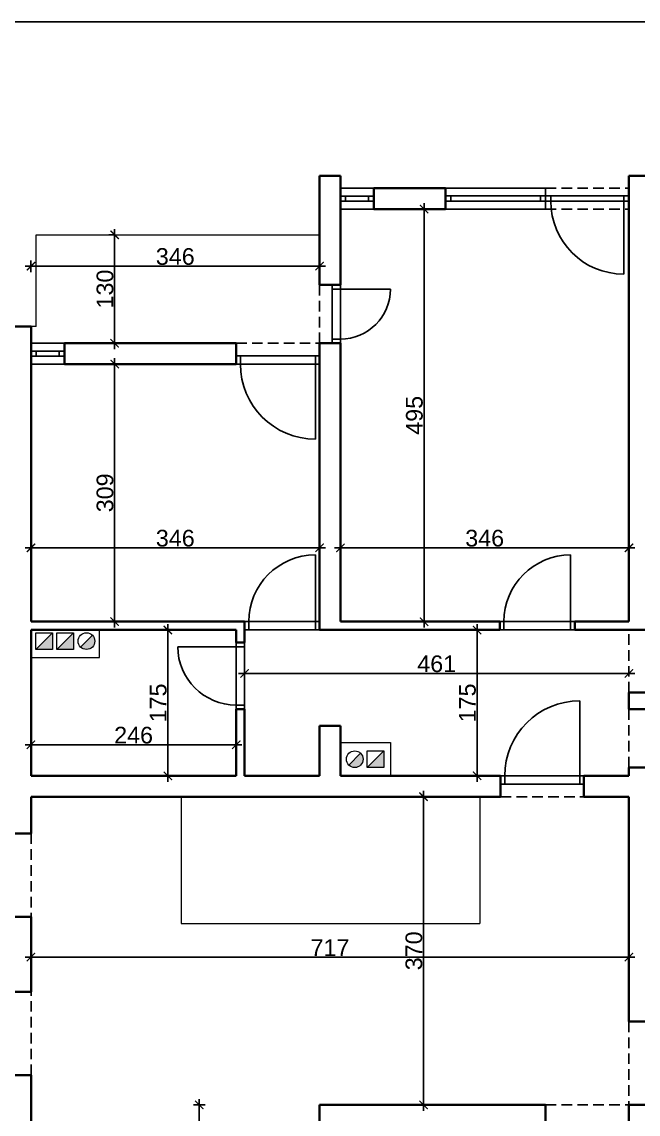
# Model space of a CAD drawing. Header units: centimetres. Extents: x 642232439 to 646206409, y 502891828 to 503284195.
# Drawn here: x 646186039 to 646186778, y 503276125 to 503277435 of the extents above; entities that cross this region are included whole.
import ezdxf

# ---------------------------------------------------------------- set-up
doc = ezdxf.new("R2010")
doc.units = ezdxf.units.CM
doc.header["$PDMODE"] = 35
doc.header["$PDSIZE"] = 0.1
doc.linetypes.add('HIDDENX2', pattern=[19.05, 12.7, -6.35])
doc.layers.add('SAST_Linija sastavnice', color=3, linetype='Continuous', plot=False)
doc.layers.add('TP_01 - 0.35', color=1, linetype='Continuous', lineweight=35)
doc.layers.add('TP_07 - 0.20', color=7, linetype='Continuous', lineweight=20)
for name, color, linetype in [('TP_Hatch', 252, 'Continuous'), ('TP_Hidden', 8, 'HIDDENX2'), ('TP_Kotiranje', 3, 'Continuous'), ('TP_Otvori', 8, 'Continuous'), ('TP_Otvori.block', 8, 'Continuous')]:
    doc.layers.add(name, color=color, linetype=linetype)
doc.styles.get("Standard").update_dxf_attribs({"font": 'arial.ttf'})
doc.dimstyles.new('Radni', dxfattribs={"dimtxt": 20, "dimasz": 10, "dimexe": 7, "dimexo": 7, "dimgap": 1.25, "dimtad": 1, "dimdec": 1, "dimrnd": 0.5, "dimdsep": 46, "dimtxsty": 'Standard', "dimblk": 'ARCHTICK', "dimcen": 10, "dimdle": 7, "dimclrd": 256, "dimclre": 256, "dimadec": 1, "dimazin": 0, "dimtm": 1e-09, "dimtfac": 1, "dimtdec": 1, "dimtix": 1, "dimtmove": 0, "dimatfit": 0, "dimfxl": 7, "dimfxlon": 1, "dimarcsym": 0})

# ---------------------------------------------------------------- blocks, each defined once
blk = doc.blocks.new('*U525')
at = {"layer": 'TP_Otvori'}
for p, q in [((5, 0), (5, 90)), ((5, 0), (0, 0)), ((95, 0), (5, 0)), ((5, -10), (5, 0)), ((95, -10), (95, 0)), ((95, 0), (100, 0)), ((100, -10), (0, -10))]:
    blk.add_line(p, q, dxfattribs=at)
blk.add_arc((5, 0), 90, 0, 90, dxfattribs=at)
blk = doc.blocks.new('*U523')
at = {"layer": 'TP_Otvori'}
for p, q in [((5, 0), (5, 80)), ((5, 0), (0, 0)), ((85, 0), (5, 0)), ((5, -10), (5, 0)), ((85, -10), (85, 0)), ((85, 0), (90, 0)), ((90, -10), (0, -10))]:
    blk.add_line(p, q, dxfattribs=at)
blk.add_arc((5, 0), 80, 0, 90, dxfattribs=at)
blk = doc.blocks.new('*U524')
at = {"layer": 'TP_Otvori'}
for p, q in [((5, 0), (5, 70)), ((5, 0), (0, 0)), ((75, 0), (5, 0)), ((5, -10), (5, 0)), ((75, -10), (75, 0)), ((75, 0), (80, 0)), ((80, -10), (0, -10))]:
    blk.add_line(p, q, dxfattribs=at)
blk.add_arc((5, 0), 70, 0, 90, dxfattribs=at)
blk = doc.blocks.new('*U527')
at = {"layer": 'TP_01 - 0.35'}
for p, q in [((0, 0), (0, -30)), ((48, 0), (48, -30))]:
    blk.add_line(p, q, dxfattribs=at)
at = {"layer": 'TP_Otvori'}
for p, q in [((0, 0), (48, 0)), ((0, -11.3), (48, -11.3)), ((7.5, -11.3), (7.5, -18.8)), ((40.5, -11.3), (40.5, -18.8)), ((0, -18.8), (48, -18.8)), ((0, -30), (48, -30))]:
    blk.add_line(p, q, dxfattribs=at)
blk = doc.blocks.new('*U526')
at = {"layer": 'TP_Otvori'}
for p, q in [((5, 0), (5, 60)), ((5, 0), (0, 0)), ((65, 0), (5, 0)), ((5, -10), (5, 0)), ((65, -10), (65, 0)), ((65, 0), (70, 0)), ((70, -10), (0, -10))]:
    blk.add_line(p, q, dxfattribs=at)
blk.add_arc((5, 0), 60, 0, 90, dxfattribs=at)
blk = doc.blocks.new('_ArchTick')
at = {"color": 0, "linetype": 'ByBlock', "const_width": 0.15}
blk.add_lwpolyline([(-0.5, -0.5), (0.5, 0.5)], dxfattribs=at)
blk = doc.blocks.new('*D285')
at = {"layer": 'Defpoints', "color": 0, "transparency": 16777216}
for p in [(646186050.3, 503276804.1), (646186396.3, 503276804.1), (646186396.3, 503276804.1)]:
    blk.add_point(p, dxfattribs=at)
at = {"layer": 'TP_Kotiranje', "lineweight": -2, "transparency": 16777216}
for p, q in [((646186043.3, 503276804.1), (646186403.3, 503276804.1)), ((646186050.3, 503276804.1), (646186050.3, 503276811.1)), ((646186396.3, 503276804.1), (646186396.3, 503276811.1))]:
    blk.add_line(p, q, dxfattribs=at)
at = {"layer": 'TP_Kotiranje', "lineweight": -2, "transparency": 16777216, "xscale": 10, "yscale": 10, "zscale": 10, "rotation": 180}
blk.add_blockref('_ArchTick', (646186050.3, 503276804.1), dxfattribs=at)
at = {"layer": 'TP_Kotiranje', "lineweight": -2, "transparency": 16777216, "xscale": 10, "yscale": 10, "zscale": 10}
blk.add_blockref('_ArchTick', (646186396.3, 503276804.1), dxfattribs=at)
at = {"layer": 'TP_Kotiranje', "color": 0, "transparency": 16777216, "insert": (646186223.3, 503276815.6), "char_height": 20, "attachment_point": 5}
blk.add_mtext('346', dxfattribs=at)
blk = doc.blocks.new('*D286')
at = {"layer": 'Defpoints', "color": 0, "transparency": 16777216}
for p in [(646186421.3, 503276804.1), (646186767.3, 503276804.1), (646186767.3, 503276804.1)]:
    blk.add_point(p, dxfattribs=at)
at = {"layer": 'TP_Kotiranje', "lineweight": -2, "transparency": 16777216}
for p, q in [((646186414.3, 503276804.1), (646186774.3, 503276804.1)), ((646186421.3, 503276804.1), (646186421.3, 503276797.1)), ((646186767.3, 503276804.1), (646186767.3, 503276811.1))]:
    blk.add_line(p, q, dxfattribs=at)
at = {"layer": 'TP_Kotiranje', "lineweight": -2, "transparency": 16777216, "xscale": 10, "yscale": 10, "zscale": 10, "rotation": 180}
blk.add_blockref('_ArchTick', (646186421.3, 503276804.1), dxfattribs=at)
at = {"layer": 'TP_Kotiranje', "lineweight": -2, "transparency": 16777216, "xscale": 10, "yscale": 10, "zscale": 10}
blk.add_blockref('_ArchTick', (646186767.3, 503276804.1), dxfattribs=at)
at = {"layer": 'TP_Kotiranje', "color": 0, "transparency": 16777216, "insert": (646186594.3, 503276815.6), "char_height": 20, "attachment_point": 5}
blk.add_mtext('346', dxfattribs=at)
blk = doc.blocks.new('*D298')
at = {"layer": 'Defpoints', "color": 0, "transparency": 16777216}
for p in [(646186521, 503276505.6), (646186531.8, 503276505.6), (646186531.8, 503276135.8)]:
    blk.add_point(p, dxfattribs=at)
at = {"layer": 'TP_Kotiranje', "lineweight": -2, "transparency": 16777216}
for p, q in [((646186521, 503276128.8), (646186521, 503276512.6)), ((646186524.8, 503276505.6), (646186514, 503276505.6)), ((646186524.8, 503276135.8), (646186514, 503276135.8))]:
    blk.add_line(p, q, dxfattribs=at)
at = {"layer": 'TP_Kotiranje', "lineweight": -2, "transparency": 16777216, "xscale": 10, "yscale": 10, "zscale": 10}
for p, rotation in [((646186521, 503276505.6), 90), ((646186521, 503276135.8), 270)]:
    blk.add_blockref('_ArchTick', p, dxfattribs=dict(at, rotation=rotation))
at = {"layer": 'TP_Kotiranje', "color": 0, "transparency": 16777216, "insert": (646186509.5, 503276320.7), "char_height": 20, "attachment_point": 5, "rotation": 90}
blk.add_mtext('370', dxfattribs=at)
blk = doc.blocks.new('*D299')
at = {"layer": 'Defpoints', "color": 0, "transparency": 16777216}
for p in [(646186767.3, 503276370.7), (646186050.3, 503276316.6), (646186050.3, 503276313.2)]:
    blk.add_point(p, dxfattribs=at)
at = {"layer": 'TP_Kotiranje', "lineweight": -2, "transparency": 16777216}
for p, q in [((646186767.3, 503276320.2), (646186767.3, 503276306.2)), ((646186774.3, 503276313.2), (646186043.3, 503276313.2)), ((646186050.3, 503276313.2), (646186050.3, 503276306.2))]:
    blk.add_line(p, q, dxfattribs=at)
at = {"layer": 'TP_Kotiranje', "lineweight": -2, "transparency": 16777216, "xscale": 10, "yscale": 10, "zscale": 10, "rotation": 180}
blk.add_blockref('_ArchTick', (646186050.3, 503276313.2), dxfattribs=at)
at = {"layer": 'TP_Kotiranje', "lineweight": -2, "transparency": 16777216, "xscale": 10, "yscale": 10, "zscale": 10}
blk.add_blockref('_ArchTick', (646186767.3, 503276313.2), dxfattribs=at)
at = {"layer": 'TP_Kotiranje', "color": 0, "transparency": 16777216, "insert": (646186408.8, 503276324.5), "char_height": 20, "attachment_point": 5}
blk.add_mtext('717', dxfattribs=at)
blk = doc.blocks.new('*D300')
at = {"layer": 'Defpoints', "color": 0, "transparency": 16777216}
for p in [(646186396.3, 503276135.8), (646186252.1, 503275735.8), (646186396.3, 503275735.8)]:
    blk.add_point(p, dxfattribs=at)
at = {"layer": 'TP_Kotiranje', "lineweight": -2, "transparency": 16777216}
for p, q in [((646186259.1, 503276135.8), (646186245.1, 503276135.8)), ((646186252.1, 503276142.8), (646186252.1, 503275728.8)), ((646186259.1, 503275735.8), (646186245.1, 503275735.8))]:
    blk.add_line(p, q, dxfattribs=at)
at = {"layer": 'TP_Kotiranje', "lineweight": -2, "transparency": 16777216, "xscale": 10, "yscale": 10, "zscale": 10}
for p, rotation in [((646186252.1, 503276135.8), 90), ((646186252.1, 503275735.8), 270)]:
    blk.add_blockref('_ArchTick', p, dxfattribs=dict(at, rotation=rotation))
at = {"layer": 'TP_Kotiranje', "color": 0, "transparency": 16777216, "insert": (646186240.7, 503275935.8), "char_height": 20, "attachment_point": 5, "rotation": 90}
blk.add_mtext('400', dxfattribs=at)
blk = doc.blocks.new('*D305')
at = {"layer": 'Defpoints', "color": 0, "transparency": 16777216}
for p in [(646186173.3, 503276705.6), (646186173.3, 503276530.6), (646186214.4, 503276530.6)]:
    blk.add_point(p, dxfattribs=at)
at = {"layer": 'TP_Kotiranje', "lineweight": -2, "transparency": 16777216}
for p, q in [((646186214.4, 503276712.6), (646186214.4, 503276523.6)), ((646186207.4, 503276705.6), (646186221.4, 503276705.6)), ((646186207.4, 503276530.6), (646186221.4, 503276530.6))]:
    blk.add_line(p, q, dxfattribs=at)
at = {"layer": 'TP_Kotiranje', "lineweight": -2, "transparency": 16777216, "xscale": 10, "yscale": 10, "zscale": 10}
for p, rotation in [((646186214.4, 503276705.6), 90), ((646186214.4, 503276530.6), 270)]:
    blk.add_blockref('_ArchTick', p, dxfattribs=dict(at, rotation=rotation))
at = {"layer": 'TP_Kotiranje', "color": 0, "transparency": 16777216, "insert": (646186202.9, 503276618.1), "char_height": 20, "attachment_point": 5, "rotation": 90}
blk.add_mtext('175', dxfattribs=at)
blk = doc.blocks.new('*D306')
at = {"layer": 'Defpoints', "color": 0, "transparency": 16777216}
for p in [(646186050.3, 503276570.6), (646186050.3, 503276567.9), (646186296.3, 503276570.6)]:
    blk.add_point(p, dxfattribs=at)
at = {"layer": 'TP_Kotiranje', "lineweight": -2, "transparency": 16777216}
for p, q in [((646186303.3, 503276567.9), (646186043.3, 503276567.9)), ((646186050.3, 503276567.9), (646186050.3, 503276560.9)), ((646186296.3, 503276567.9), (646186296.3, 503276560.9))]:
    blk.add_line(p, q, dxfattribs=at)
at = {"layer": 'TP_Kotiranje', "lineweight": -2, "transparency": 16777216, "xscale": 10, "yscale": 10, "zscale": 10, "rotation": 180}
blk.add_blockref('_ArchTick', (646186050.3, 503276567.9), dxfattribs=at)
at = {"layer": 'TP_Kotiranje', "lineweight": -2, "transparency": 16777216, "xscale": 10, "yscale": 10, "zscale": 10}
blk.add_blockref('_ArchTick', (646186296.3, 503276567.9), dxfattribs=at)
at = {"layer": 'TP_Kotiranje', "color": 0, "transparency": 16777216, "insert": (646186173.3, 503276579.3), "char_height": 20, "attachment_point": 5}
blk.add_mtext('246', dxfattribs=at)
blk = doc.blocks.new('*D307')
at = {"layer": 'Defpoints', "color": 0, "transparency": 16777216}
for p in [(646186306.3, 503276650.6), (646186767.3, 503276653.5), (646186767.3, 503276650.6)]:
    blk.add_point(p, dxfattribs=at)
at = {"layer": 'TP_Kotiranje', "lineweight": -2, "transparency": 16777216}
for p, q in [((646186306.3, 503276653.5), (646186306.3, 503276660.5)), ((646186767.3, 503276653.5), (646186767.3, 503276660.5)), ((646186299.3, 503276653.5), (646186774.3, 503276653.5))]:
    blk.add_line(p, q, dxfattribs=at)
at = {"layer": 'TP_Kotiranje', "lineweight": -2, "transparency": 16777216, "xscale": 10, "yscale": 10, "zscale": 10, "rotation": 180}
blk.add_blockref('_ArchTick', (646186306.3, 503276653.5), dxfattribs=at)
at = {"layer": 'TP_Kotiranje', "lineweight": -2, "transparency": 16777216, "xscale": 10, "yscale": 10, "zscale": 10}
blk.add_blockref('_ArchTick', (646186767.3, 503276653.5), dxfattribs=at)
at = {"layer": 'TP_Kotiranje', "color": 0, "transparency": 16777216, "insert": (646186536.8, 503276664.9), "char_height": 20, "attachment_point": 5}
blk.add_mtext('461', dxfattribs=at)
blk = doc.blocks.new('*D308')
at = {"layer": 'Defpoints', "color": 0, "transparency": 16777216}
for p in [(646186504.3, 503276705.6), (646186517.3, 503276530.6), (646186585.2, 503276530.6)]:
    blk.add_point(p, dxfattribs=at)
at = {"layer": 'TP_Kotiranje', "lineweight": -2, "transparency": 16777216}
for p, q in [((646186585.2, 503276712.6), (646186585.2, 503276523.6)), ((646186578.2, 503276705.6), (646186592.2, 503276705.6)), ((646186578.2, 503276530.6), (646186592.2, 503276530.6))]:
    blk.add_line(p, q, dxfattribs=at)
at = {"layer": 'TP_Kotiranje', "lineweight": -2, "transparency": 16777216, "xscale": 10, "yscale": 10, "zscale": 10}
for p, rotation in [((646186585.2, 503276705.6), 90), ((646186585.2, 503276530.6), 270)]:
    blk.add_blockref('_ArchTick', p, dxfattribs=dict(at, rotation=rotation))
at = {"layer": 'TP_Kotiranje', "color": 0, "transparency": 16777216, "insert": (646186573.7, 503276618.1), "char_height": 20, "attachment_point": 5, "rotation": 90}
blk.add_mtext('175', dxfattribs=at)
blk = doc.blocks.new('*D309')
at = {"layer": 'Defpoints', "color": 0, "transparency": 16777216}
for p in [(646186504.3, 503277210.6), (646186504.3, 503276715.6), (646186521.6, 503276715.6)]:
    blk.add_point(p, dxfattribs=at)
at = {"layer": 'TP_Kotiranje', "lineweight": -2, "transparency": 16777216}
for p, q in [((646186514.6, 503277210.6), (646186528.6, 503277210.6)), ((646186521.6, 503277217.6), (646186521.6, 503276708.6)), ((646186514.6, 503276715.6), (646186528.6, 503276715.6))]:
    blk.add_line(p, q, dxfattribs=at)
at = {"layer": 'TP_Kotiranje', "lineweight": -2, "transparency": 16777216, "xscale": 10, "yscale": 10, "zscale": 10}
for p, rotation in [((646186521.6, 503277210.6), 90), ((646186521.6, 503276715.6), 270)]:
    blk.add_blockref('_ArchTick', p, dxfattribs=dict(at, rotation=rotation))
at = {"layer": 'TP_Kotiranje', "color": 0, "transparency": 16777216, "insert": (646186510.1, 503276963.1), "char_height": 20, "attachment_point": 5, "rotation": 90}
blk.add_mtext('495', dxfattribs=at)
blk = doc.blocks.new('*D310')
at = {"layer": 'Defpoints', "color": 0, "transparency": 16777216}
for p in [(646186193.3, 503277024.6), (646186150.6, 503276715.6), (646186193.3, 503276715.6)]:
    blk.add_point(p, dxfattribs=at)
at = {"layer": 'TP_Kotiranje', "lineweight": -2, "transparency": 16777216}
for p, q in [((646186157.6, 503277024.6), (646186143.6, 503277024.6)), ((646186150.6, 503277031.6), (646186150.6, 503276708.6)), ((646186157.6, 503276715.6), (646186143.6, 503276715.6))]:
    blk.add_line(p, q, dxfattribs=at)
at = {"layer": 'TP_Kotiranje', "lineweight": -2, "transparency": 16777216, "xscale": 10, "yscale": 10, "zscale": 10}
for p, rotation in [((646186150.6, 503277024.6), 90), ((646186150.6, 503276715.6), 270)]:
    blk.add_blockref('_ArchTick', p, dxfattribs=dict(at, rotation=rotation))
at = {"layer": 'TP_Kotiranje', "color": 0, "transparency": 16777216, "insert": (646186139.1, 503276870.1), "char_height": 20, "attachment_point": 5, "rotation": 90}
blk.add_mtext('309', dxfattribs=at)
blk = doc.blocks.new('*D311')
at = {"layer": 'Defpoints', "color": 0, "transparency": 16777216}
for p in [(646186150.6, 503277179.6), (646186150.6, 503277179.6), (646186150.6, 503277049.6)]:
    blk.add_point(p, dxfattribs=at)
at = {"layer": 'TP_Kotiranje', "lineweight": -2, "transparency": 16777216}
for p, q in [((646186150.6, 503277042.6), (646186150.6, 503277186.6)), ((646186150.6, 503277179.6), (646186143.6, 503277179.6)), ((646186150.6, 503277049.6), (646186157.6, 503277049.6))]:
    blk.add_line(p, q, dxfattribs=at)
at = {"layer": 'TP_Kotiranje', "lineweight": -2, "transparency": 16777216, "xscale": 10, "yscale": 10, "zscale": 10}
for p, rotation in [((646186150.6, 503277179.6), 90), ((646186150.6, 503277049.6), 270)]:
    blk.add_blockref('_ArchTick', p, dxfattribs=dict(at, rotation=rotation))
at = {"layer": 'TP_Kotiranje', "color": 0, "transparency": 16777216, "insert": (646186139.1, 503277114.6), "char_height": 20, "attachment_point": 5, "rotation": 90}
blk.add_mtext('130', dxfattribs=at)
blk = doc.blocks.new('*D312')
at = {"layer": 'Defpoints', "color": 0, "transparency": 16777216}
for p in [(646186396.3, 503277142), (646186050.3, 503277069.6), (646186396.3, 503277069.6)]:
    blk.add_point(p, dxfattribs=at)
at = {"layer": 'TP_Kotiranje', "lineweight": -2, "transparency": 16777216}
for p, q in [((646186043.3, 503277142), (646186403.3, 503277142)), ((646186050.3, 503277135), (646186050.3, 503277149)), ((646186396.3, 503277135), (646186396.3, 503277149))]:
    blk.add_line(p, q, dxfattribs=at)
at = {"layer": 'TP_Kotiranje', "lineweight": -2, "transparency": 16777216, "xscale": 10, "yscale": 10, "zscale": 10, "rotation": 180}
blk.add_blockref('_ArchTick', (646186050.3, 503277142), dxfattribs=at)
at = {"layer": 'TP_Kotiranje', "lineweight": -2, "transparency": 16777216, "xscale": 10, "yscale": 10, "zscale": 10}
blk.add_blockref('_ArchTick', (646186396.3, 503277142), dxfattribs=at)
at = {"layer": 'TP_Kotiranje', "color": 0, "transparency": 16777216, "insert": (646186223.3, 503277153.5), "char_height": 20, "attachment_point": 5}
blk.add_mtext('346', dxfattribs=at)

msp = doc.modelspace()

# ---------------------------------------------------------------- hatches: boundary and pattern name
at = {"layer": 'TP_Hatch'}
h = msp.add_hatch(color=256, dxfattribs=at)
h.dxf.hatch_style = 1
h.paths.add_polyline_path([(646186076.08, 503276682.21), (646186076.08, 503276702.21), (646186056.08, 503276682.21)])
h = msp.add_hatch(color=256, dxfattribs=at)
h.dxf.hatch_style = 1
h.paths.add_polyline_path([(646186101.08, 503276682.21), (646186101.08, 503276702.21), (646186081.08, 503276682.21)])
h = msp.add_hatch(color=256, dxfattribs=at)
h.dxf.hatch_style = 1
edge = h.paths.add_edge_path()
edge.add_arc((646186116.82, 503276692.21), 10, 225, 270)
edge.add_arc((646186116.82, 503276692.21), 10, 270, 360)
edge.add_arc((646186116.82, 503276692.21), 10, 0, 45)
edge.add_line((646186123.89, 503276699.28), (646186109.74, 503276685.14))
h = msp.add_hatch(color=256, dxfattribs=at)
h.dxf.hatch_style = 1
edge = h.paths.add_edge_path()
edge.add_arc((646186438.51, 503276550.57), 10, 225, 270)
edge.add_arc((646186438.51, 503276550.57), 10, 270, 360)
edge.add_arc((646186438.51, 503276550.57), 10, 0, 45)
edge.add_line((646186445.58, 503276557.64), (646186431.44, 503276543.5))
h = msp.add_hatch(color=256, dxfattribs=at)
h.dxf.hatch_style = 1
h.paths.add_polyline_path([(646186473.51, 503276540.57), (646186473.51, 503276560.57), (646186453.51, 503276540.57)])

# ---------------------------------------------------------------- linework, layer by layer
at = {"layer": 'SAST_Linija sastavnice'}
msp.add_lwpolyline([(646188408.92, 503277435.11), (646184510.92, 503277435.11), (646184510.92, 503274569.11), (646188408.92, 503274569.11)], close=True, dxfattribs=at)
at = {"layer": 'TP_01 - 0.35'}
for p, q in [((646186396.33, 503277119.57), (646186396.33, 503277250.57)), ((646186396.33, 503277250.57), (646186421.33, 503277250.57)), ((646186421.33, 503277119.57), (646186421.33, 503277250.57)), ((646186767.33, 503277250.57), (646186767.33, 503276715.57)), ((646186767.33, 503277250.57), (646186792.33, 503277250.57)), ((646186461.33, 503277235.57), (646186547.33, 503277235.57)), ((646186461.33, 503277210.57), (646186461.33, 503277235.57)), ((646186547.33, 503277235.57), (646186547.33, 503277210.57)), ((646186461.33, 503277210.57), (646186547.33, 503277210.57)), ((646186396.33, 503277119.57), (646186421.33, 503277119.57)), ((646186050.33, 503277069.57), (646186025.33, 503277069.57)), ((646186050.33, 503277069.57), (646186050.33, 503276715.57)), ((646186090.33, 503277049.57), (646186090.33, 503277024.57)), ((646186090.33, 503277049.57), (646186296.33, 503277049.57)), ((646186296.33, 503277024.57), (646186296.33, 503277049.57)), ((646186396.33, 503276705.57), (646186396.33, 503277049.57)), ((646186396.33, 503277049.57), (646186421.33, 503277049.57)), ((646186421.33, 503276715.57), (646186421.33, 503277049.57)), ((646186090.33, 503277024.57), (646186296.33, 503277024.57)), ((646186050.33, 503276715.57), (646186306.33, 503276715.57)), ((646186306.33, 503276705.57), (646186306.33, 503276715.57)), ((646186421.33, 503276715.57), (646186612.33, 503276715.57)), ((646186612.33, 503276715.57), (646186612.33, 503276705.57)), ((646186702.33, 503276715.57), (646186767.33, 503276715.57)), ((646186702.33, 503276715.57), (646186702.33, 503276705.57)), ((646186050.33, 503276705.57), (646186050.33, 503276530.57)), ((646186050.33, 503276705.57), (646186296.33, 503276705.57)), ((646186296.33, 503276705.57), (646186296.33, 503276690.57)), ((646186306.33, 503276705.57), (646186306.33, 503276690.57)), ((646186396.33, 503276705.57), (646186612.33, 503276705.57)), ((646186702.33, 503276705.57), (646186767.33, 503276705.57)), ((646186767.33, 503276705.57), (646186792.33, 503276705.57)), ((646186296.33, 503276690.57), (646186306.33, 503276690.57)), ((646186767.33, 503276630.57), (646186767.33, 503276610.57)), ((646186767.33, 503276630.57), (646186792.33, 503276630.57)), ((646186296.33, 503276610.57), (646186296.33, 503276530.57)), ((646186296.33, 503276610.57), (646186306.33, 503276610.57)), ((646186306.33, 503276610.57), (646186306.33, 503276530.57)), ((646186792.33, 503276610.57), (646186767.33, 503276610.57)), ((646186396.33, 503276590.57), (646186421.33, 503276590.57)), ((646186396.33, 503276530.57), (646186396.33, 503276590.57)), ((646186421.33, 503276530.57), (646186421.33, 503276590.57)), ((646186767.33, 503276540.57), (646186767.33, 503276530.57)), ((646186792.33, 503276540.57), (646186767.33, 503276540.57)), ((646186050.33, 503276530.57), (646186296.33, 503276530.57)), ((646186306.33, 503276530.57), (646186396.33, 503276530.57)), ((646186421.33, 503276530.57), (646186613.33, 503276530.57)), ((646186613.33, 503276530.57), (646186613.33, 503276505.57)), ((646186713.33, 503276530.57), (646186713.33, 503276505.57)), ((646186713.33, 503276530.57), (646186767.33, 503276530.57)), ((646186050.33, 503276505.57), (646186050.33, 503276461.57)), ((646186050.33, 503276505.57), (646186613.33, 503276505.57)), ((646186713.33, 503276505.57), (646186767.33, 503276505.57)), ((646186767.33, 503276505.57), (646186767.33, 503276235.77)), ((646186050.33, 503276461.57), (646186025.33, 503276461.57)), ((646186050.33, 503276361.57), (646186025.33, 503276361.57)), ((646186050.33, 503276361.57), (646186050.33, 503276271.57)), ((646186025.33, 503276271.57), (646186050.33, 503276271.57)), ((646186792.33, 503276235.77), (646186767.33, 503276235.77)), ((646186025.33, 503276171.57), (646186050.33, 503276171.57)), ((646186050.33, 503276171.57), (646186050.33, 503275666.57)), ((646186396.33, 503276135.77), (646186396.33, 503275575.77)), ((646186396.33, 503276135.77), (646186667.33, 503276135.77)), ((646186667.33, 503276135.77), (646186667.33, 503276110.77)), ((646186767.33, 503276135.77), (646186767.33, 503276030.77)), ((646186792.33, 503276135.77), (646186767.33, 503276135.77))]:
    msp.add_line(p, q, dxfattribs=at)
at = {"layer": 'TP_07 - 0.20'}
for p, q in [((646186056.33, 503277179.57), (646186396.33, 503277179.57)), ((646186056.33, 503277069.57), (646186056.33, 503277179.57)), ((646186056.33, 503277069.57), (646186050.33, 503277069.57)), ((646186076.08, 503276702.21), (646186056.08, 503276682.21)), ((646186101.08, 503276702.21), (646186081.08, 503276682.21)), ((646186123.89, 503276699.28), (646186109.74, 503276685.14)), ((646186132.33, 503276672.57), (646186132.33, 503276705.57)), ((646186050.33, 503276672.57), (646186132.33, 503276672.57)), ((646186421.33, 503276570.57), (646186481.33, 503276570.57)), ((646186481.33, 503276570.57), (646186481.33, 503276530.57)), ((646186445.58, 503276557.64), (646186431.44, 503276543.5)), ((646186473.51, 503276560.57), (646186453.51, 503276540.57)), ((646186230.33, 503276505.57), (646186230.33, 503276353.57)), ((646186588.33, 503276505.57), (646186588.33, 503276353.57)), ((646186230.33, 503276353.57), (646186588.33, 503276353.57))]:
    msp.add_line(p, q, dxfattribs=at)
for points in [[(646186056.08, 503276702.21), (646186076.08, 503276702.21), (646186076.08, 503276682.21), (646186056.08, 503276682.21)], [(646186081.08, 503276702.21), (646186101.08, 503276702.21), (646186101.08, 503276682.21), (646186081.08, 503276682.21)], [(646186453.51, 503276560.57), (646186473.51, 503276560.57), (646186473.51, 503276540.57), (646186453.51, 503276540.57)]]:
    msp.add_lwpolyline(points, close=True, dxfattribs=at)
for centre in [(646186116.82, 503276692.21), (646186438.51, 503276550.57)]:
    msp.add_circle(centre, 10, dxfattribs=at)
at = {"layer": 'TP_Hidden'}
for p, q in [((646186667.33, 503277235.57), (646186767.33, 503277235.57)), ((646186667.33, 503277210.57), (646186767.33, 503277210.57)), ((646186396.33, 503277049.57), (646186396.33, 503277119.57)), ((646186296.33, 503277049.57), (646186396.33, 503277049.57)), ((646186767.33, 503276630.57), (646186767.33, 503276705.57)), ((646186767.33, 503276610.57), (646186767.33, 503276540.57)), ((646186613.33, 503276505.57), (646186713.33, 503276505.57)), ((646186050.33, 503276461.57), (646186050.33, 503276361.57)), ((646186050.33, 503276171.57), (646186050.33, 503276271.57)), ((646186767.33, 503276235.77), (646186767.33, 503276135.77)), ((646186667.33, 503276135.77), (646186767.33, 503276135.77))]:
    msp.add_line(p, q, dxfattribs=at)
at = {"layer": 'TP_Otvori'}
for p, q in [((646186547.33, 503277235.57), (646186667.33, 503277235.57)), ((646186667.33, 503277210.57), (646186667.33, 503277235.57)), ((646186547.33, 503277226.2), (646186667.33, 503277226.2)), ((646186547.33, 503277219.95), (646186667.33, 503277219.95)), ((646186553.58, 503277219.95), (646186553.58, 503277226.2)), ((646186661.08, 503277219.95), (646186661.08, 503277226.2)), ((646186667.33, 503277226.2), (646186767.33, 503277226.2)), ((646186667.33, 503277219.95), (646186767.33, 503277219.95)), ((646186673.58, 503277219.95), (646186673.58, 503277226.2)), ((646186761.08, 503277219.95), (646186761.08, 503277226.2)), ((646186761.08, 503277219.95), (646186761.08, 503277132.45)), ((646186547.33, 503277210.57), (646186667.33, 503277210.57))]:
    msp.add_line(p, q, dxfattribs=at)
msp.add_arc((646186761.08, 503277219.95), 87.5, 180, 270, dxfattribs=at)

# ---------------------------------------------------------------- block references
at = {"layer": 'TP_Otvori.block', "xscale": 0.8333333856529689, "yscale": 0.8333333856529689, "zscale": 0.8333333856529689}
for p in [(646186421.33, 503277235.57), (646186050.33, 503277049.57)]:
    msp.add_blockref('*U527', p, dxfattribs=at)
at = {"layer": 'TP_Otvori.block'}
for name, p, rotation in [('*U526', (646186421.33, 503277119.57), 270), ('*U525', (646186396.33, 503277024.57), 180)]:
    msp.add_blockref(name, p, dxfattribs=dict(at, rotation=rotation))
at = {"layer": 'TP_Otvori.block', "xscale": -1}
for name, p in [('*U523', (646186396.33, 503276715.57)), ('*U523', (646186702.33, 503276715.57)), ('*U525', (646186713.33, 503276530.57))]:
    msp.add_blockref(name, p, dxfattribs=at)
at = {"layer": 'TP_Otvori.block', "xscale": -1, "rotation": 90}
msp.add_blockref('*U524', (646186296.33, 503276690.57), dxfattribs=at)

# ---------------------------------------------------------------- dimensions: what is measured, and where the dimension line sits
at = {"layer": 'TP_Kotiranje'}
for base, p1, p2, picture, middle in [((646186521.6, 503276715.57), (646186504.33, 503277210.57), (646186504.33, 503276715.57), '*D309', (646186510.14, 503276963.07)), ((646186150.61, 503277179.57), (646186150.61, 503277049.57), (646186150.61, 503277179.57), '*D311', (646186139.14, 503277114.57)), ((646186150.61, 503276715.57), (646186193.33, 503277024.57), (646186193.33, 503276715.57), '*D310', (646186139.14, 503276870.07)), ((646186214.36, 503276530.57), (646186173.33, 503276705.57), (646186173.33, 503276530.57), '*D305', (646186202.9, 503276618.07)), ((646186585.18, 503276530.57), (646186504.33, 503276705.57), (646186517.33, 503276530.57), '*D308', (646186573.72, 503276618.07)), ((646186521, 503276505.57), (646186531.83, 503276135.77), (646186531.83, 503276505.57), '*D298', (646186509.53, 503276320.67)), ((646186252.11, 503275735.77), (646186396.33, 503276135.77), (646186396.33, 503275735.77), '*D300', (646186240.65, 503275935.77))]:
    dim = msp.add_linear_dim(base=base, p1=p1, p2=p2, angle=90, dimstyle='Radni', dxfattribs=at)
    dim.commit()
    dim.dimension.update_dxf_attribs({"geometry": picture, "text_midpoint": middle})
for base, p1, p2, picture, middle in [((646186396.33, 503277141.99), (646186050.33, 503277069.57), (646186396.33, 503277069.57), '*D312', (646186223.33, 503277153.45)), ((646186396.33, 503276804.13), (646186050.33, 503276804.13), (646186396.33, 503276804.13), '*D285', (646186223.33, 503276815.6)), ((646186767.33, 503276804.13), (646186421.33, 503276804.13), (646186767.33, 503276804.13), '*D286', (646186594.33, 503276815.6)), ((646186767.33, 503276653.45), (646186306.33, 503276650.57), (646186767.33, 503276650.57), '*D307', (646186536.83, 503276664.92)), ((646186050.33, 503276567.88), (646186296.33, 503276570.57), (646186050.33, 503276570.57), '*D306', (646186173.33, 503276579.34)), ((646186050.33, 503276313.18), (646186767.33, 503276370.67), (646186050.33, 503276316.57), '*D299', (646186408.83, 503276324.47))]:
    dim = msp.add_linear_dim(base=base, p1=p1, p2=p2, dimstyle='Radni', dxfattribs=at)
    dim.commit()
    dim.dimension.update_dxf_attribs({"geometry": picture, "text_midpoint": middle})

doc.saveas('drawing.dxf')
